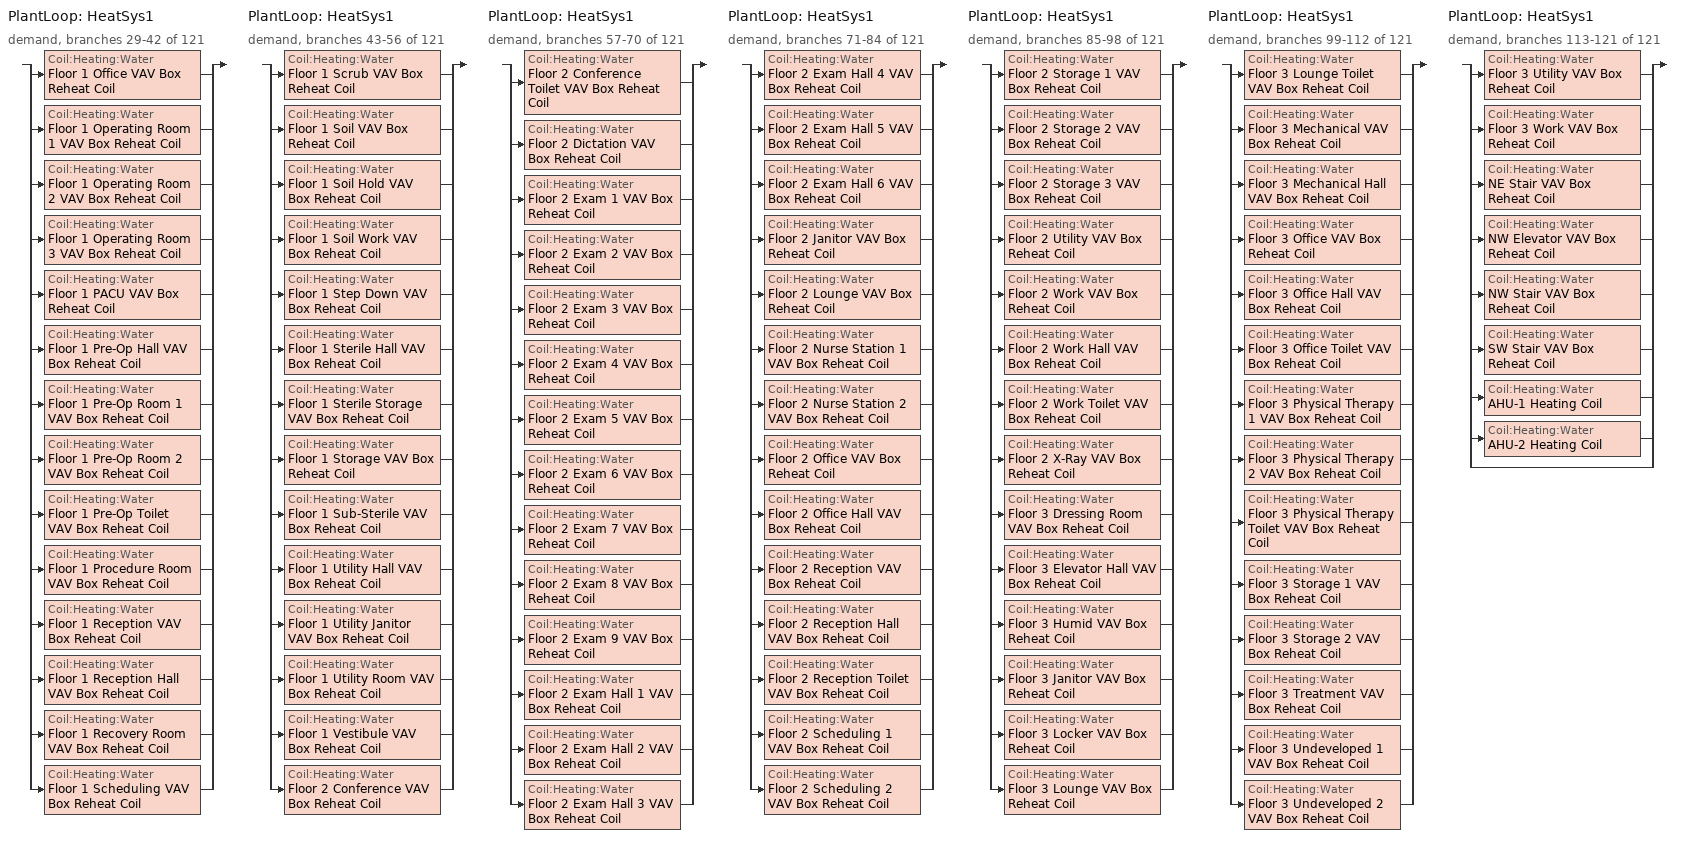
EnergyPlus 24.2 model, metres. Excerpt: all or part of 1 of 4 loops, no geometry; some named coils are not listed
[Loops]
PlantLoop 'HeatSys1'
 demand, branches 29-42 of 121: split
  | Coil:Heating:Water 'Floor 1 Office VAV Box Reheat Coil'
  | Coil:Heating:Water 'Floor 1 Operating Room 1 VAV Box Reheat Coil'
  | Coil:Heating:Water 'Floor 1 Operating Room 2 VAV Box Reheat Coil'
  | Coil:Heating:Water 'Floor 1 Operating Room 3 VAV Box Reheat Coil'
  | Coil:Heating:Water 'Floor 1 PACU VAV Box Reheat Coil'
  | Coil:Heating:Water 'Floor 1 Pre-Op Hall VAV Box Reheat Coil'
  | Coil:Heating:Water 'Floor 1 Pre-Op Room 1 VAV Box Reheat Coil'
  | Coil:Heating:Water 'Floor 1 Pre-Op Room 2 VAV Box Reheat Coil'
  | Coil:Heating:Water 'Floor 1 Pre-Op Toilet VAV Box Reheat Coil'
  | Coil:Heating:Water 'Floor 1 Procedure Room VAV Box Reheat Coil'
  | Coil:Heating:Water 'Floor 1 Reception VAV Box Reheat Coil'
  | Coil:Heating:Water 'Floor 1 Reception Hall VAV Box Reheat Coil'
  | Coil:Heating:Water 'Floor 1 Recovery Room VAV Box Reheat Coil'
  | Coil:Heating:Water 'Floor 1 Scheduling VAV Box Reheat Coil'
PlantLoop 'HeatSys1'
 demand, branches 43-56 of 121: split
  | Coil:Heating:Water 'Floor 1 Scrub VAV Box Reheat Coil'
  | Coil:Heating:Water 'Floor 1 Soil VAV Box Reheat Coil'
  | Coil:Heating:Water 'Floor 1 Soil Hold VAV Box Reheat Coil'
  | Coil:Heating:Water 'Floor 1 Soil Work VAV Box Reheat Coil'
  | Coil:Heating:Water 'Floor 1 Step Down VAV Box Reheat Coil'
  | Coil:Heating:Water 'Floor 1 Sterile Hall VAV Box Reheat Coil'
  | Coil:Heating:Water 'Floor 1 Sterile Storage VAV Box Reheat Coil'
  | Coil:Heating:Water 'Floor 1 Storage VAV Box Reheat Coil'
  | Coil:Heating:Water 'Floor 1 Sub-Sterile VAV Box Reheat Coil'
  | Coil:Heating:Water 'Floor 1 Utility Hall VAV Box Reheat Coil'
  | Coil:Heating:Water 'Floor 1 Utility Janitor VAV Box Reheat Coil'
  | Coil:Heating:Water 'Floor 1 Utility Room VAV Box Reheat Coil'
  | Coil:Heating:Water 'Floor 1 Vestibule VAV Box Reheat Coil'
  | Coil:Heating:Water 'Floor 2 Conference VAV Box Reheat Coil'
PlantLoop 'HeatSys1'
 demand, branches 57-70 of 121: split
  | Coil:Heating:Water 'Floor 2 Conference Toilet VAV Box Reheat Coil'
  | Coil:Heating:Water 'Floor 2 Dictation VAV Box Reheat Coil'
  | Coil:Heating:Water 'Floor 2 Exam 1 VAV Box Reheat Coil'
  | Coil:Heating:Water 'Floor 2 Exam 2 VAV Box Reheat Coil'
  | Coil:Heating:Water 'Floor 2 Exam 3 VAV Box Reheat Coil'
  | Coil:Heating:Water 'Floor 2 Exam 4 VAV Box Reheat Coil'
  | Coil:Heating:Water 'Floor 2 Exam 5 VAV Box Reheat Coil'
  | Coil:Heating:Water 'Floor 2 Exam 6 VAV Box Reheat Coil'
  | Coil:Heating:Water 'Floor 2 Exam 7 VAV Box Reheat Coil'
  | Coil:Heating:Water 'Floor 2 Exam 8 VAV Box Reheat Coil'
  | Coil:Heating:Water 'Floor 2 Exam 9 VAV Box Reheat Coil'
  | Coil:Heating:Water 'Floor 2 Exam Hall 1 VAV Box Reheat Coil'
  | Coil:Heating:Water 'Floor 2 Exam Hall 2 VAV Box Reheat Coil'
  | Coil:Heating:Water 'Floor 2 Exam Hall 3 VAV Box Reheat Coil'
PlantLoop 'HeatSys1'
 demand, branches 71-84 of 121: split
  | Coil:Heating:Water 'Floor 2 Exam Hall 4 VAV Box Reheat Coil'
  | Coil:Heating:Water 'Floor 2 Exam Hall 5 VAV Box Reheat Coil'
  | Coil:Heating:Water 'Floor 2 Exam Hall 6 VAV Box Reheat Coil'
  | Coil:Heating:Water 'Floor 2 Janitor VAV Box Reheat Coil'
  | Coil:Heating:Water 'Floor 2 Lounge VAV Box Reheat Coil'
  | Coil:Heating:Water 'Floor 2 Nurse Station 1 VAV Box Reheat Coil'
  | Coil:Heating:Water 'Floor 2 Nurse Station 2 VAV Box Reheat Coil'
  | Coil:Heating:Water 'Floor 2 Office VAV Box Reheat Coil'
  | Coil:Heating:Water 'Floor 2 Office Hall VAV Box Reheat Coil'
  | Coil:Heating:Water 'Floor 2 Reception VAV Box Reheat Coil'
  | Coil:Heating:Water 'Floor 2 Reception Hall VAV Box Reheat Coil'
  | Coil:Heating:Water 'Floor 2 Reception Toilet VAV Box Reheat Coil'
  | Coil:Heating:Water 'Floor 2 Scheduling 1 VAV Box Reheat Coil'
  | Coil:Heating:Water 'Floor 2 Scheduling 2 VAV Box Reheat Coil'
PlantLoop 'HeatSys1'
 demand, branches 85-98 of 121: split
  | Coil:Heating:Water 'Floor 2 Storage 1 VAV Box Reheat Coil'
  | Coil:Heating:Water 'Floor 2 Storage 2 VAV Box Reheat Coil'
  | Coil:Heating:Water 'Floor 2 Storage 3 VAV Box Reheat Coil'
  | Coil:Heating:Water 'Floor 2 Utility VAV Box Reheat Coil'
  | Coil:Heating:Water 'Floor 2 Work VAV Box Reheat Coil'
  | Coil:Heating:Water 'Floor 2 Work Hall VAV Box Reheat Coil'
  | Coil:Heating:Water 'Floor 2 Work Toilet VAV Box Reheat Coil'
  | Coil:Heating:Water 'Floor 2 X-Ray VAV Box Reheat Coil'
  | Coil:Heating:Water 'Floor 3 Dressing Room VAV Box Reheat Coil'
  | Coil:Heating:Water 'Floor 3 Elevator Hall VAV Box Reheat Coil'
  | Coil:Heating:Water 'Floor 3 Humid VAV Box Reheat Coil'
  | Coil:Heating:Water 'Floor 3 Janitor VAV Box Reheat Coil'
  | Coil:Heating:Water 'Floor 3 Locker VAV Box Reheat Coil'
  | Coil:Heating:Water 'Floor 3 Lounge VAV Box Reheat Coil'
PlantLoop 'HeatSys1'
 demand, branches 99-112 of 121: split
  | Coil:Heating:Water 'Floor 3 Lounge Toilet VAV Box Reheat Coil'
  | Coil:Heating:Water 'Floor 3 Mechanical VAV Box Reheat Coil'
  | Coil:Heating:Water 'Floor 3 Mechanical Hall VAV Box Reheat Coil'
  | Coil:Heating:Water 'Floor 3 Office VAV Box Reheat Coil'
  | Coil:Heating:Water 'Floor 3 Office Hall VAV Box Reheat Coil'
  | Coil:Heating:Water 'Floor 3 Office Toilet VAV Box Reheat Coil'
  | Coil:Heating:Water 'Floor 3 Physical Therapy 1 VAV Box Reheat Coil'
  | Coil:Heating:Water 'Floor 3 Physical Therapy 2 VAV Box Reheat Coil'
  | Coil:Heating:Water 'Floor 3 Physical Therapy Toilet VAV Box Reheat Coil'
  | Coil:Heating:Water 'Floor 3 Storage 1 VAV Box Reheat Coil'
  | Coil:Heating:Water 'Floor 3 Storage 2 VAV Box Reheat Coil'
  | Coil:Heating:Water 'Floor 3 Treatment VAV Box Reheat Coil'
  | Coil:Heating:Water 'Floor 3 Undeveloped 1 VAV Box Reheat Coil'
  | Coil:Heating:Water 'Floor 3 Undeveloped 2 VAV Box Reheat Coil'
PlantLoop 'HeatSys1'
 demand, branches 113-121 of 121: split
  | Coil:Heating:Water 'Floor 3 Utility VAV Box Reheat Coil'
  | Coil:Heating:Water 'Floor 3 Work VAV Box Reheat Coil'
  | Coil:Heating:Water 'NE Stair VAV Box Reheat Coil'
  | Coil:Heating:Water 'NW Elevator VAV Box Reheat Coil'
  | Coil:Heating:Water 'NW Stair VAV Box Reheat Coil'
  | Coil:Heating:Water 'SW Stair VAV Box Reheat Coil'
  | Coil:Heating:Water 'AHU-1 Heating Coil'
  | Coil:Heating:Water 'AHU-2 Heating Coil'
  | bypass
[Coil:Heating:Water] Availability Schedule=Always_On; U-Factor Times Area Value {W/K}=AUTOSIZE; Maximum Water Flow Rate {m3/s}=AUTOSIZE; Performance Input Method=UFactorTimesAreaAndDesignWaterFlowRate; Rated Capacity {W}=AUTOSIZE; Rated Inlet Water Temperature {C}=82.22; Rated Inlet Air Temperature {C}=-20; Rated Outlet Water Temperature {C}=54.44; Rated Outlet Air Temperature {C}=32.2
Floor 1 Office VAV Box Reheat Coil; Floor 1 Operating Room 1 VAV Box Reheat Coil; Floor 1 Operating Room 2 VAV Box Reheat Coil; Floor 1 Operating Room 3 VAV Box Reheat Coil; Floor 1 PACU VAV Box Reheat Coil; Floor 1 Pre-Op Hall VAV Box Reheat Coil; Floor 1 Pre-Op Room 1 VAV Box Reheat Coil; Floor 1 Pre-Op Room 2 VAV Box Reheat Coil; Floor 1 Pre-Op Toilet VAV Box Reheat Coil; Floor 1 Procedure Room VAV Box Reheat Coil; Floor 1 Reception VAV Box Reheat Coil; Floor 1 Reception Hall VAV Box Reheat Coil; Floor 1 Recovery Room VAV Box Reheat Coil; Floor 1 Scheduling VAV Box Reheat Coil; Floor 1 Scrub VAV Box Reheat Coil; Floor 1 Soil VAV Box Reheat Coil; Floor 1 Soil Hold VAV Box Reheat Coil; Floor 1 Soil Work VAV Box Reheat Coil; Floor 1 Step Down VAV Box Reheat Coil; Floor 1 Sterile Hall VAV Box Reheat Coil; Floor 1 Sterile Storage VAV Box Reheat Coil; Floor 1 Storage VAV Box Reheat Coil; Floor 1 Sub-Sterile VAV Box Reheat Coil; Floor 1 Utility Hall VAV Box Reheat Coil; Floor 1 Utility Janitor VAV Box Reheat Coil; Floor 1 Utility Room VAV Box Reheat Coil; Floor 1 Vestibule VAV Box Reheat Coil; Floor 2 Conference VAV Box Reheat Coil; Floor 2 Conference Toilet VAV Box Reheat Coil; Floor 2 Dictation VAV Box Reheat Coil; Floor 2 Exam 1 VAV Box Reheat Coil; Floor 2 Exam 2 VAV Box Reheat Coil; Floor 2 Exam 3 VAV Box Reheat Coil; Floor 2 Exam 4 VAV Box Reheat Coil; Floor 2 Exam 5 VAV Box Reheat Coil; Floor 2 Exam 6 VAV Box Reheat Coil; Floor 2 Exam 7 VAV Box Reheat Coil; Floor 2 Exam 8 VAV Box Reheat Coil; Floor 2 Exam 9 VAV Box Reheat Coil; Floor 2 Exam Hall 1 VAV Box Reheat Coil; Floor 2 Exam Hall 2 VAV Box Reheat Coil; Floor 2 Exam Hall 3 VAV Box Reheat Coil; Floor 2 Exam Hall 4 VAV Box Reheat Coil; Floor 2 Exam Hall 5 VAV Box Reheat Coil; Floor 2 Exam Hall 6 VAV Box Reheat Coil; Floor 2 Janitor VAV Box Reheat Coil; Floor 2 Lounge VAV Box Reheat Coil; Floor 2 Nurse Station 1 VAV Box Reheat Coil; Floor 2 Nurse Station 2 VAV Box Reheat Coil; Floor 2 Office VAV Box Reheat Coil; Floor 2 Office Hall VAV Box Reheat Coil; Floor 2 Reception VAV Box Reheat Coil; Floor 2 Reception Hall VAV Box Reheat Coil; Floor 2 Reception Toilet VAV Box Reheat Coil; Floor 2 Scheduling 1 VAV Box Reheat Coil; Floor 2 Scheduling 2 VAV Box Reheat Coil; Floor 2 Storage 1 VAV Box Reheat Coil; Floor 2 Storage 2 VAV Box Reheat Coil; Floor 2 Storage 3 VAV Box Reheat Coil; Floor 2 Utility VAV Box Reheat Coil; Floor 2 Work VAV Box Reheat Coil; Floor 2 Work Hall VAV Box Reheat Coil; Floor 2 Work Toilet VAV Box Reheat Coil; Floor 2 X-Ray VAV Box Reheat Coil; Floor 3 Dressing Room VAV Box Reheat Coil; Floor 3 Elevator Hall VAV Box Reheat Coil; Floor 3 Humid VAV Box Reheat Coil; Floor 3 Janitor VAV Box Reheat Coil; Floor 3 Locker VAV Box Reheat Coil; Floor 3 Lounge VAV Box Reheat Coil; Floor 3 Lounge Toilet VAV Box Reheat Coil; Floor 3 Mechanical VAV Box Reheat Coil; Floor 3 Mechanical Hall VAV Box Reheat Coil; Floor 3 Office VAV Box Reheat Coil; Floor 3 Office Hall VAV Box Reheat Coil; Floor 3 Office Toilet VAV Box Reheat Coil; Floor 3 Physical Therapy 1 VAV Box Reheat Coil; Floor 3 Physical Therapy 2 VAV Box Reheat Coil; Floor 3 Physical Therapy Toilet VAV Box Reheat Coil; Floor 3 Storage 1 VAV Box Reheat Coil; Floor 3 Storage 2 VAV Box Reheat Coil; Floor 3 Treatment VAV Box Reheat Coil; Floor 3 Undeveloped 1 VAV Box Reheat Coil; Floor 3 Undeveloped 2 VAV Box Reheat Coil; Floor 3 Utility VAV Box Reheat Coil; Floor 3 Work VAV Box Reheat Coil; NE Stair VAV Box Reheat Coil; NW Elevator VAV Box Reheat Coil; NW Stair VAV Box Reheat Coil; SW Stair VAV Box Reheat Coil
[Schedule:Compact]
ALWAYS_ON: Through: 12/31, For: AllDays, Until: 24:00, 1
